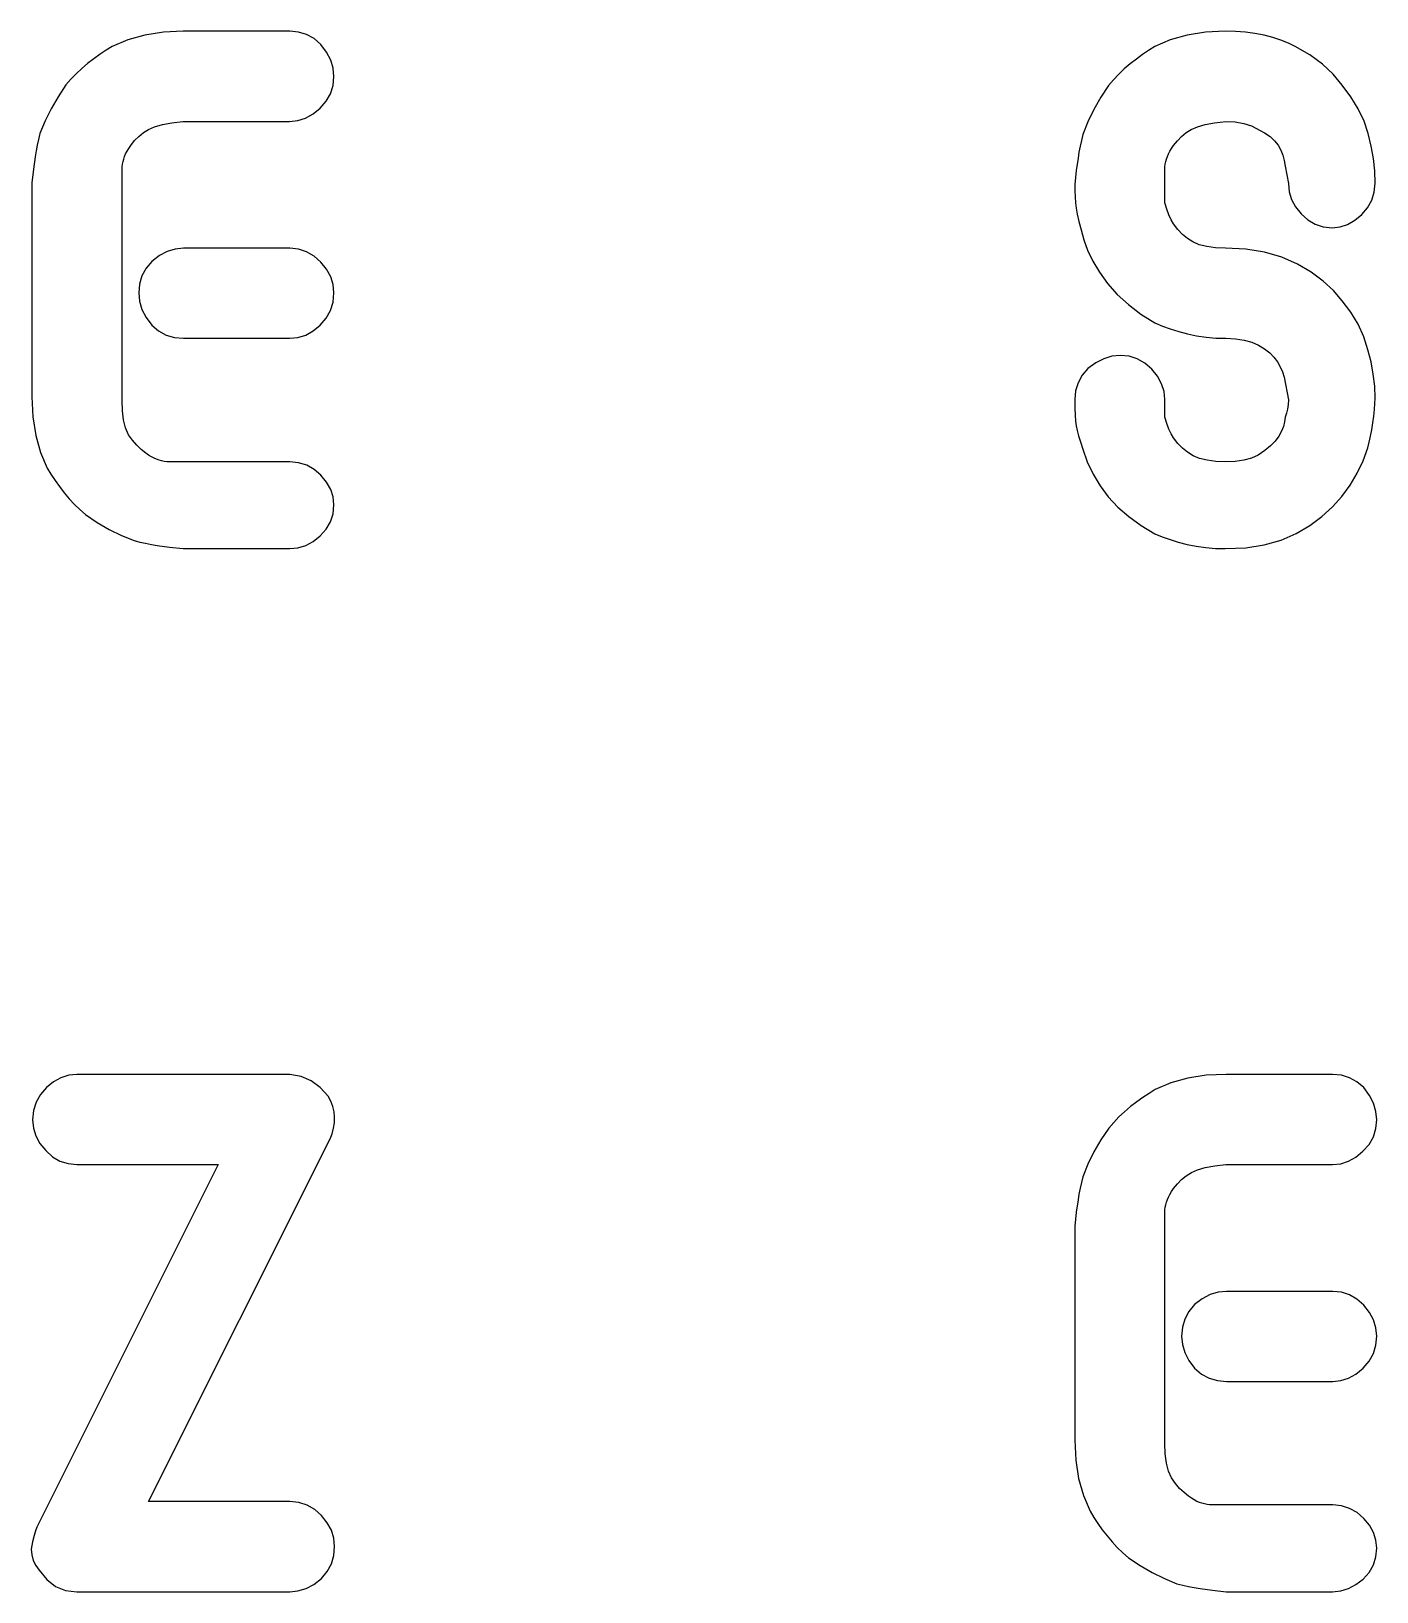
# Model space of a CAD drawing. Header units: metres. Extents: x -3 to 203, y -205 to 5.
# Drawn here: x -3.11 to 22.69, y -24.84 to 5.08 of the extents above; entities that cross this region are included whole.
import ezdxf

# ---------------------------------------------------------------- set-up
doc = ezdxf.new("R2010")
doc.units = ezdxf.units.M

msp = doc.modelspace()

# ---------------------------------------------------------------- linework, layer by layer
for p, q in [((-1.25868, 4.91199), (-1.55711, 4.78424)), ((-0.93236, 5.00323), (-1.25868, 4.91199)), ((-0.57817, 5.058), (-0.93236, 5.00323)), ((-0.19611, 5.07625), (-0.57817, 5.058)), ((1.84587, 5.07625), (-0.19611, 5.07625)), ((2.01331, 5.06042), (1.84587, 5.07625)), ((2.16862, 5.01299), (2.01331, 5.06042)), ((2.31181, 4.93393), (2.16862, 5.01299)), ((2.44287, 4.82324), (2.31181, 4.93393)), ((2.55225, 4.674), (2.44287, 4.82324)), ((18.7311, 4.91031), (18.4339, 4.78125)), ((19.0559, 5.00249), (18.7311, 4.91031)), ((19.4081, 5.0578), (19.0559, 5.00249)), ((19.7879, 5.07625), (19.4081, 5.0578)), ((19.9845, 5.07143), (19.7879, 5.07625)), ((20.1741, 5.05699), (19.9845, 5.07143)), ((20.3569, 5.03293), (20.1741, 5.05699)), ((20.5329, 4.99924), (20.3569, 5.03293)), ((20.6998, 4.95724), (20.5329, 4.99924)), ((20.8546, 4.90724), (20.6998, 4.95724)), ((20.9973, 4.84924), (20.8546, 4.90724)), ((21.1279, 4.78325), (20.9973, 4.84924)), ((-1.91168, 4.54819), (-2.03012, 4.45724)), ((-1.79337, 4.633), (-1.91168, 4.54819)), ((-1.67517, 4.71169), (-1.79337, 4.633)), ((-1.55711, 4.78424), (-1.67517, 4.71169)), ((2.63037, 4.52124), (2.55225, 4.674)), ((2.67725, 4.36499), (2.63037, 4.52124)), ((18.0814, 4.54218), (17.9639, 4.45024)), ((18.1989, 4.62799), (18.0814, 4.54218)), ((18.3164, 4.70769), (18.1989, 4.62799)), ((18.4339, 4.78125), (18.3164, 4.70769)), ((21.4068, 4.62193), (21.1279, 4.78325)), ((21.6494, 4.44499), (21.4068, 4.62193)), ((-2.25212, 4.2605), (-2.35262, 4.15555)), ((-2.14461, 4.36105), (-2.25212, 4.2605)), ((-2.03012, 4.45724), (-2.14461, 4.36105)), ((2.67632, 4.03587), (2.69287, 4.20525)), ((2.69287, 4.20525), (2.67725, 4.36499)), ((17.7434, 4.25224), (17.6433, 4.1465)), ((17.8503, 4.35349), (17.7434, 4.25224)), ((17.9639, 4.45024), (17.8503, 4.35349)), ((21.8557, 4.25243), (21.6494, 4.44499)), ((22.0259, 4.04424), (21.8557, 4.25243)), ((-2.44611, 4.04625), (-2.59737, 3.82112)), ((-2.35262, 4.15555), (-2.44611, 4.04625)), ((2.62662, 3.87874), (2.67632, 4.03587)), ((17.5499, 4.03624), (17.3999, 3.80869)), ((17.6433, 4.1465), (17.5499, 4.03624)), ((22.1973, 3.81856), (22.0259, 4.04424)), ((-2.73111, 3.59074), (-2.84737, 3.35512)), ((-2.59737, 3.82112), (-2.73111, 3.59074)), ((2.29237, 3.49055), (2.42787, 3.60124)), ((2.42787, 3.60124), (2.54381, 3.73387)), ((2.54381, 3.73387), (2.62662, 3.87874)), ((17.3999, 3.80869), (17.2671, 3.57599)), ((22.3384, 3.58849), (22.1973, 3.81856)), ((-2.84737, 3.35512), (-2.94611, 3.11424)), ((-0.59686, 3.2885), (-0.41556, 3.3228)), ((-0.41556, 3.3228), (-0.20212, 3.34824)), ((-0.20212, 3.34824), (1.84387, 3.34824)), ((1.84387, 3.34824), (2.00037, 3.36406)), ((2.00037, 3.36406), (2.14987, 3.4115)), ((2.14987, 3.4115), (2.29237, 3.49055)), ((17.1514, 3.33818), (17.0529, 3.09525)), ((17.2671, 3.57599), (17.1514, 3.33818)), ((19.4009, 3.2885), (19.5819, 3.3228)), ((19.5819, 3.3228), (19.7949, 3.34824)), ((19.7949, 3.34824), (19.9798, 3.33868)), ((19.9798, 3.33868), (20.1454, 3.31)), ((20.1454, 3.31), (20.2917, 3.26218)), ((22.4492, 3.35405), (22.3384, 3.58849)), ((22.5299, 3.11525), (22.4492, 3.35405)), ((-2.97279, 3.00317), (-2.99686, 2.892)), ((-2.94611, 3.11424), (-2.97279, 3.00317)), ((-1.13068, 2.978), (-1.04936, 3.06024)), ((-1.04936, 3.06024), (-0.96018, 3.13199)), ((-0.96018, 3.13199), (-0.86311, 3.19324)), ((-0.86311, 3.19324), (-0.74605, 3.2453)), ((-0.74605, 3.2453), (-0.59686, 3.2885)), ((17.0529, 3.09525), (17.0266, 2.98274)), ((18.8688, 2.97743), (18.9496, 3.06)), ((18.9496, 3.06), (19.0383, 3.13193)), ((19.0383, 3.13193), (19.1349, 3.19324)), ((19.1349, 3.19324), (19.2519, 3.2453)), ((19.2519, 3.2453), (19.4009, 3.2885)), ((20.2917, 3.26218), (20.5417, 3.12968)), ((20.5417, 3.12968), (20.6464, 3.05699)), ((20.6464, 3.05699), (20.7327, 2.97717)), ((22.5872, 2.87518), (22.5299, 3.11525)), ((-3.0183, 2.78069), (-3.03711, 2.66924)), ((-2.99686, 2.892), (-3.0183, 2.78069)), ((-1.32211, 2.67424), (-1.30162, 2.72418)), ((-1.30162, 2.72418), (-1.27512, 2.77599)), ((-1.27512, 2.77599), (-1.24261, 2.82968)), ((-1.24261, 2.82968), (-1.20412, 2.88524)), ((-1.20412, 2.88524), (-1.13068, 2.978)), ((16.9816, 2.75774), (16.9629, 2.64525)), ((17.0029, 2.87024), (16.9816, 2.75774)), ((17.0266, 2.98274), (17.0029, 2.87024)), ((18.6769, 2.67325), (18.6974, 2.72356)), ((18.6974, 2.72356), (18.7241, 2.7755)), ((18.7241, 2.7755), (18.7569, 2.82906)), ((18.7569, 2.82906), (18.7959, 2.88425)), ((18.7959, 2.88425), (18.8688, 2.97743)), ((20.7327, 2.97717), (20.8009, 2.89024)), ((20.8009, 2.89024), (20.8534, 2.79762)), ((20.8534, 2.79762), (20.8929, 2.69974)), ((20.8929, 2.69974), (20.9194, 2.59662)), ((22.6281, 2.63599), (22.5872, 2.87518)), ((-3.06961, 2.4325), (-3.09912, 2.16824)), ((-3.03711, 2.66924), (-3.06961, 2.4325)), ((-1.37111, 2.47824), (-1.36281, 2.52724)), ((-1.37111, -2.00075), (-1.37111, 2.47824)), ((-1.36281, 2.52724), (-1.35187, 2.57625)), ((-1.35187, 2.57625), (-1.3383, 2.62524)), ((-1.3383, 2.62524), (-1.32211, 2.67424)), ((16.9304, 2.40625), (16.9009, 2.13924)), ((16.9629, 2.64525), (16.9304, 2.40625)), ((18.6289, 2.47725), (18.6371, 2.52625)), ((18.6289, 1.78824), (18.6289, 2.47725)), ((18.6371, 2.52625), (18.6479, 2.57524)), ((18.6479, 2.57524), (18.6611, 2.62424)), ((18.6611, 2.62424), (18.6769, 2.67325)), ((20.9194, 2.59662), (20.9329, 2.48824)), ((20.9329, 2.48824), (20.9969, 2.15524)), ((22.6527, 2.39767), (22.6281, 2.63599)), ((22.6609, 2.16025), (22.6527, 2.39767)), ((-3.09912, 2.16824), (-3.09912, -1.93575)), ((16.9009, 2.13924), (16.9026, 2.01581)), ((20.9969, 2.15524), (21.0121, 1.99918)), ((22.6448, 1.99187), (22.6609, 2.16025)), ((16.9026, 2.01581), (16.9076, 1.8985)), ((16.9076, 1.8985), (16.9161, 1.78731)), ((21.0121, 1.99918), (21.0576, 1.84999)), ((21.0576, 1.84999), (21.1336, 1.70769)), ((22.5163, 1.69186), (22.5966, 1.83574)), ((22.5966, 1.83574), (22.6448, 1.99187)), ((16.9161, 1.78731), (16.9279, 1.68224)), ((16.9279, 1.68224), (16.9475, 1.56837)), ((16.9475, 1.56837), (16.9784, 1.42975)), ((18.6651, 1.66261), (18.6289, 1.78824)), ((18.7049, 1.55275), (18.6651, 1.66261)), ((18.7481, 1.45862), (18.7049, 1.55275)), ((21.1336, 1.70769), (21.2399, 1.57224)), ((21.2399, 1.57224), (21.3686, 1.45718)), ((22.272, 1.45042), (22.4039, 1.56024)), ((22.4039, 1.56024), (22.5163, 1.69186)), ((16.9784, 1.42975), (17.0205, 1.26637)), ((17.0205, 1.26637), (17.0739, 1.07825)), ((18.7949, 1.38025), (18.7481, 1.45862)), ((18.8751, 1.27431), (18.7949, 1.38025)), ((18.9639, 1.18149), (18.8751, 1.27431)), ((21.3686, 1.45718), (21.5109, 1.375)), ((21.5109, 1.375), (21.6666, 1.32568)), ((21.6666, 1.32568), (21.8359, 1.30925)), ((21.8359, 1.30925), (21.988, 1.32494)), ((21.988, 1.32494), (22.1334, 1.37199)), ((22.1334, 1.37199), (22.272, 1.45042)), ((-0.34886, 0.90044), (-0.50311, 0.853)), ((-0.19112, 0.91624), (-0.34886, 0.90044)), ((1.84688, 0.91624), (-0.19112, 0.91624)), ((2.01425, 0.89955), (1.84688, 0.91624)), ((2.16937, 0.84949), (2.01425, 0.89955)), ((17.0739, 1.07825), (17.1467, 0.87599)), ((19.0611, 1.10181), (18.9639, 1.18149)), ((19.1669, 1.03525), (19.0611, 1.10181)), ((19.2886, 0.98318), (19.1669, 1.03525)), ((19.4329, 0.946), (19.2886, 0.98318)), ((19.5996, 0.92368), (19.4329, 0.946)), ((19.7889, 0.91624), (19.5996, 0.92368)), ((20.1808, 0.89725), (19.7889, 0.91624)), ((-0.80112, 0.66324), (-0.91049, 0.53062)), ((-0.65387, 0.77393), (-0.80112, 0.66324)), ((-0.50311, 0.853), (-0.65387, 0.77393)), ((2.31224, 0.76605), (2.16937, 0.84949)), ((2.44287, 0.64925), (2.31224, 0.76605)), ((2.55225, 0.51224), (2.44287, 0.64925)), ((17.1467, 0.87599), (17.2471, 0.66924)), ((17.2471, 0.66924), (17.3752, 0.45799)), ((20.5416, 0.84024), (20.1808, 0.89725)), ((20.8713, 0.74524), (20.5416, 0.84024)), ((21.1699, 0.61224), (20.8713, 0.74524)), ((21.4356, 0.45424), (21.1699, 0.61224)), ((-0.98862, 0.38574), (-1.03549, 0.22862)), ((-0.91049, 0.53062), (-0.98862, 0.38574)), ((2.63037, 0.36824), (2.55225, 0.51224)), ((2.67725, 0.21724), (2.63037, 0.36824)), ((17.3752, 0.45799), (17.5309, 0.24225)), ((21.6669, 0.28424), (21.4356, 0.45424)), ((-1.03549, 0.22862), (-1.05112, 0.05925)), ((-1.05112, 0.05925), (-1.03549, -0.10049)), ((2.67638, -0.11624), (2.69287, 0.05925)), ((2.69287, 0.05925), (2.67725, 0.21724)), ((17.5309, 0.24225), (17.7151, 0.03131)), ((17.7151, 0.03131), (17.9279, -0.1655)), ((21.8636, 0.10225), (21.6669, 0.28424)), ((22.0259, -0.09174), (21.8636, 0.10225)), ((-1.03549, -0.10049), (-0.98862, -0.25674)), ((-0.98862, -0.25674), (-0.91049, -0.40948)), ((2.54437, -0.42525), (2.62688, -0.27774)), ((2.62688, -0.27774), (2.67638, -0.11624)), ((17.9279, -0.1655), (18.1691, -0.34818)), ((22.1968, -0.31137), (22.0259, -0.09174)), ((-0.91049, -0.40948), (-0.80112, -0.55875)), ((-0.80112, -0.55875), (-0.66962, -0.66943)), ((2.29387, -0.66943), (2.42888, -0.55875)), ((2.42888, -0.55875), (2.54437, -0.42525)), ((18.1691, -0.34818), (18.4389, -0.51674)), ((18.4389, -0.51674), (18.5817, -0.57718)), ((18.5817, -0.57718), (18.7331, -0.63249)), ((22.3366, -0.54124), (22.1968, -0.31137)), ((22.4453, -0.78137), (22.3366, -0.54124)), ((-0.66962, -0.66943), (-0.52411, -0.74849)), ((-0.52411, -0.74849), (-0.36461, -0.79593)), ((-0.36461, -0.79593), (-0.19112, -0.81174)), ((-0.19112, -0.81174), (1.84688, -0.81174)), ((1.84688, -0.81174), (2.00287, -0.79593)), ((2.00287, -0.79593), (2.15187, -0.74849)), ((2.15187, -0.74849), (2.29387, -0.66943)), ((18.7331, -0.63249), (18.8932, -0.68268)), ((18.8932, -0.68268), (19.0619, -0.72774)), ((19.0619, -0.72774), (19.2379, -0.7645)), ((19.2379, -0.7645), (19.4191, -0.79074)), ((19.4191, -0.79074), (19.6055, -0.80649)), ((19.6055, -0.80649), (19.7969, -0.81174)), ((19.7969, -0.81174), (19.9818, -0.81999)), ((19.9818, -0.81999), (20.1484, -0.84474)), ((20.1484, -0.84474), (20.2968, -0.88599)), ((20.2968, -0.88599), (20.4269, -0.94374)), ((22.5229, -1.03174), (22.4453, -0.78137)), ((17.6121, -1.15536), (17.4559, -1.20224)), ((17.7719, -1.13974), (17.6121, -1.15536)), ((17.9413, -1.15625), (17.7719, -1.13974)), ((18.0984, -1.20575), (17.9413, -1.15625)), ((20.4269, -0.94374), (20.5405, -1.01274)), ((20.5405, -1.01274), (20.6384, -1.08875)), ((20.6384, -1.08875), (20.7205, -1.17174)), ((20.7205, -1.17174), (20.7869, -1.26175)), ((22.5833, -1.26543), (22.5229, -1.03174)), ((17.1539, -1.38974), (17.0432, -1.5208)), ((17.3031, -1.28036), (17.1539, -1.38974)), ((17.4559, -1.20224), (17.3031, -1.28036)), ((18.2433, -1.28824), (18.0984, -1.20575)), ((18.3759, -1.40375), (18.2433, -1.28824)), ((18.4866, -1.53918), (18.3759, -1.40375)), ((20.7869, -1.26175), (20.8402, -1.35649)), ((20.8402, -1.35649), (20.8824, -1.45374)), ((20.8824, -1.45374), (20.9133, -1.5535)), ((22.6264, -1.4975), (22.5833, -1.26543)), ((16.9641, -1.66399), (16.9167, -1.81931)), ((17.0432, -1.5208), (16.9641, -1.66399)), ((18.5656, -1.68149), (18.4866, -1.53918)), ((18.6131, -1.83067), (18.5656, -1.68149)), ((20.9133, -1.5535), (20.9969, -1.98874)), ((22.6523, -1.72794), (22.6264, -1.4975)), ((22.6609, -1.95674), (22.6523, -1.72794)), ((-3.09912, -1.93575), (-3.08086, -2.31837)), ((-1.36336, -2.19987), (-1.37111, -2.00075)), ((16.9167, -1.81931), (16.9009, -1.98674)), ((16.9009, -1.98674), (16.9026, -2.1488)), ((18.6289, -1.98674), (18.6131, -1.83067)), ((18.6289, -2.32074), (18.6289, -1.98674)), ((20.9929, -2.08224), (20.9809, -2.16875)), ((20.9969, -1.98874), (20.9929, -2.08224)), ((22.6504, -2.17949), (22.6582, -2.06418)), ((22.6582, -2.06418), (22.6609, -1.95674)), ((-3.08086, -2.31837), (-3.02611, -2.67325)), ((-1.34012, -2.37624), (-1.36336, -2.19987)), ((-1.30136, -2.52986), (-1.34012, -2.37624)), ((16.9026, -2.1488), (16.9076, -2.28699)), ((16.9076, -2.28699), (16.9161, -2.40131)), ((18.6652, -2.44449), (18.6289, -2.32074)), ((20.9329, -2.32074), (20.9255, -2.41118)), ((20.9609, -2.24825), (20.9329, -2.32074)), ((20.9809, -2.16875), (20.9609, -2.24825)), ((22.6189, -2.43375), (22.6373, -2.30267)), ((22.6373, -2.30267), (22.6504, -2.17949)), ((-3.02611, -2.67325), (-2.93486, -3.00037)), ((-1.24712, -2.66074), (-1.30136, -2.52986)), ((-1.16936, -2.76668), (-1.24712, -2.66074)), ((16.9161, -2.40131), (16.9279, -2.49174)), ((16.9279, -2.49174), (16.9462, -2.57793)), ((16.9462, -2.57793), (16.9731, -2.6805)), ((16.9731, -2.6805), (17.0087, -2.79942)), ((18.7051, -2.55275), (18.6652, -2.44449)), ((18.7487, -2.64549), (18.7051, -2.55275)), ((18.7959, -2.72275), (18.7487, -2.64549)), ((20.8149, -2.68774), (20.7459, -2.78081)), ((20.8665, -2.59468), (20.8149, -2.68774)), ((20.9034, -2.50249), (20.8665, -2.59468)), ((20.9255, -2.41118), (20.9034, -2.50249)), ((22.5495, -2.80237), (22.5744, -2.68724)), ((22.5744, -2.68724), (22.5975, -2.56436)), ((22.5975, -2.56436), (22.6189, -2.43375)), ((-1.08812, -2.86049), (-1.16936, -2.76668)), ((-1.00336, -2.94218), (-1.08812, -2.86049)), ((-0.91512, -3.01175), (-1.00336, -2.94218)), ((17.0087, -2.79942), (17.0529, -2.93474)), ((17.0529, -2.93474), (17.1405, -3.18086)), ((18.8763, -2.8268), (18.7959, -2.72275)), ((18.9654, -2.918), (18.8763, -2.8268)), ((19.0633, -2.99631), (18.9654, -2.918)), ((20.5479, -2.96431), (20.4189, -3.05475)), ((20.6569, -2.87299), (20.5479, -2.96431)), ((20.7459, -2.78081), (20.6569, -2.87299)), ((22.4295, -3.15968), (22.5229, -2.90974)), ((22.5229, -2.90974), (22.5495, -2.80237)), ((-2.93486, -3.00037), (-2.80711, -3.29974)), ((-0.86055, -3.05067), (-0.91512, -3.01175)), ((-0.80786, -3.0835), (-0.86055, -3.05067)), ((-0.75705, -3.11018), (-0.80786, -3.0835)), ((-0.70812, -3.13074), (-0.75705, -3.11018)), ((-0.65961, -3.14693), (-0.70812, -3.13074)), ((-0.61111, -3.16049), (-0.65961, -3.14693)), ((-0.56261, -3.17143), (-0.61111, -3.16049)), ((-0.51411, -3.17975), (-0.56261, -3.17143)), ((1.84987, -3.17975), (-0.51411, -3.17975)), ((2.01637, -3.1958), (1.84987, -3.17975)), ((2.17087, -3.24399), (2.01637, -3.1958)), ((2.31337, -3.32431), (2.17087, -3.24399)), ((17.1405, -3.18086), (17.2514, -3.41524)), ((19.1699, -3.06174), (19.0633, -2.99631)), ((19.2922, -3.11337), (19.1699, -3.06174)), ((19.4371, -3.15024), (19.2922, -3.11337)), ((19.6047, -3.17236), (19.4371, -3.15024)), ((19.7949, -3.17975), (19.6047, -3.17236)), ((19.9798, -3.17194), (19.7949, -3.17975)), ((20.1454, -3.1485), (19.9798, -3.17194)), ((20.2917, -3.10944), (20.1454, -3.1485)), ((20.4189, -3.05475), (20.2917, -3.10944)), ((22.3154, -3.3985), (22.4295, -3.15968)), ((-2.80711, -3.29974), (-2.73462, -3.4178)), ((-2.73462, -3.4178), (-2.65611, -3.536)), ((-2.65611, -3.536), (-2.57161, -3.65431)), ((2.44388, -3.43674), (2.31337, -3.32431)), ((2.55281, -3.56862), (2.44388, -3.43674)), ((2.63062, -3.70724), (2.55281, -3.56862)), ((17.2514, -3.41524), (17.3855, -3.63786)), ((22.1805, -3.62617), (22.3154, -3.3985)), ((-2.57161, -3.65431), (-2.48111, -3.77274)), ((-2.48111, -3.77274), (-2.38499, -3.8873)), ((-2.38499, -3.8873), (-2.28461, -3.995)), ((2.67731, -3.85262), (2.63062, -3.70724)), ((2.69287, -4.00475), (2.67731, -3.85262)), ((17.3855, -3.63786), (17.5429, -3.84874)), ((17.5429, -3.84874), (17.7257, -4.04643)), ((21.8459, -4.04506), (22.0249, -3.84274)), ((22.0249, -3.84274), (22.1805, -3.62617)), ((-2.28461, -3.995), (-2.17999, -4.09581)), ((-2.17999, -4.09581), (-2.07111, -4.18974)), ((2.62688, -4.32974), (2.67638, -4.174)), ((2.67638, -4.174), (2.69287, -4.00475)), ((17.7257, -4.04643), (17.9351, -4.2305)), ((21.6401, -4.23099), (21.8459, -4.04506)), ((-2.07111, -4.18974), (-1.84648, -4.34105)), ((-1.84648, -4.34105), (-1.61661, -4.47499)), ((-1.61661, -4.47499), (-1.38148, -4.59155)), ((2.42888, -4.60074), (2.54437, -4.47198)), ((2.54437, -4.47198), (2.62688, -4.32974)), ((17.9351, -4.2305), (18.1712, -4.40092)), ((18.1712, -4.40092), (18.4339, -4.55774)), ((21.1479, -4.55374), (21.4074, -4.40056)), ((21.4074, -4.40056), (21.6401, -4.23099)), ((-1.38148, -4.59155), (-1.14111, -4.69073)), ((-1.14111, -4.69073), (-1.02968, -4.71742)), ((-1.02968, -4.71742), (-0.91836, -4.74149)), ((-0.91836, -4.74149), (-0.80717, -4.76292)), ((-0.80717, -4.76292), (-0.69611, -4.78174)), ((-0.69611, -4.78174), (-0.46011, -4.81424)), ((2.00194, -4.82855), (2.15112, -4.78299)), ((2.15112, -4.78299), (2.29343, -4.70706)), ((2.29343, -4.70706), (2.42888, -4.60074)), ((18.4339, -4.55774), (18.5762, -4.61624)), ((18.5762, -4.61624), (18.7271, -4.66974)), ((18.7271, -4.66974), (18.8867, -4.71825)), ((18.8867, -4.71825), (19.0549, -4.76175)), ((19.0549, -4.76175), (19.2305, -4.79762)), ((20.1785, -4.82562), (20.5354, -4.77124)), ((20.5354, -4.77124), (20.8585, -4.68062)), ((20.8585, -4.68062), (21.1479, -4.55374)), ((-0.46011, -4.81424), (-0.19611, -4.84375)), ((-0.19611, -4.84375), (1.84587, -4.84375)), ((1.84587, -4.84375), (2.00194, -4.82855)), ((19.2305, -4.79762), (19.4111, -4.82324)), ((19.4111, -4.82324), (19.597, -4.83862)), ((19.597, -4.83862), (19.7879, -4.84375)), ((19.7879, -4.84375), (20.1785, -4.82562)), ((-2.39384, -14.9396), (-2.54303, -14.987)), ((-2.23779, -14.9238), (-2.39384, -14.9396)), ((1.8452, -14.9238), (-2.23779, -14.9238)), ((2.06294, -14.9656), (1.8452, -14.9238)), ((19.4218, -14.942), (19.0676, -14.9968)), ((19.8039, -14.9238), (19.4218, -14.942)), ((21.8459, -14.9238), (19.8039, -14.9238)), ((22.0133, -14.9396), (21.8459, -14.9238)), ((22.1686, -14.987), (22.0133, -14.9396)), ((-2.82079, -15.1768), (-2.93628, -15.3103)), ((-2.68535, -15.0661), (-2.82079, -15.1768)), ((-2.54303, -14.987), (-2.68535, -15.0661)), ((2.25819, -15.049), (2.06294, -14.9656)), ((2.43095, -15.1741), (2.25819, -15.049)), ((2.58119, -15.3408), (2.43095, -15.1741)), ((18.4429, -15.2158), (18.3248, -15.2883)), ((18.7413, -15.088), (18.4429, -15.2158)), ((19.0676, -14.9968), (18.7413, -15.088)), ((22.3118, -15.0661), (22.1686, -14.987)), ((22.4429, -15.1768), (22.3118, -15.0661)), ((22.5522, -15.326), (22.4429, -15.1768)), ((-3.01878, -15.4578), (-3.06828, -15.6193)), ((-2.93628, -15.3103), (-3.01878, -15.4578)), ((2.63588, -15.4386), (2.58119, -15.3408)), ((2.67494, -15.5383), (2.63588, -15.4386)), ((2.69838, -15.6396), (2.67494, -15.5383)), ((17.9699, -15.5428), (17.8554, -15.6389)), ((18.0883, -15.4518), (17.9699, -15.5428)), ((18.2066, -15.367), (18.0883, -15.4518)), ((18.3248, -15.2883), (18.2066, -15.367)), ((22.6304, -15.4788), (22.5522, -15.326)), ((22.6772, -15.635), (22.6304, -15.4788)), ((-3.06828, -15.6193), (-3.08478, -15.7948)), ((-3.08478, -15.7948), (-3.06915, -15.9528)), ((2.68546, -15.958), (2.70102, -15.8521)), ((2.70619, -15.7428), (2.69838, -15.6396)), ((2.70102, -15.8521), (2.70619, -15.7428)), ((17.6474, -15.8445), (17.5539, -15.9538)), ((17.7479, -15.7395), (17.6474, -15.8445)), ((17.8554, -15.6389), (17.7479, -15.7395)), ((22.6763, -15.9641), (22.6929, -15.7948)), ((22.6929, -15.7948), (22.6772, -15.635)), ((-3.06915, -15.9528), (-3.02228, -16.1038)), ((-3.02228, -16.1038), (-2.94415, -16.2478)), ((2.6232, -16.1598), (2.65952, -16.0606)), ((2.65952, -16.0606), (2.68546, -15.958)), ((17.5539, -15.9538), (17.4026, -16.1789)), ((22.5438, -16.2661), (22.6266, -16.1213)), ((22.6266, -16.1213), (22.6763, -15.9641)), ((-2.94415, -16.2478), (-2.83478, -16.3848)), ((-2.83478, -16.3848), (-2.70372, -16.5016)), ((-0.86279, -23.1157), (2.6232, -16.1598)), ((17.2689, -16.4093), (17.1526, -16.6449)), ((17.4026, -16.1789), (17.2689, -16.4093)), ((22.2924, -16.5094), (22.4279, -16.3988)), ((22.4279, -16.3988), (22.5438, -16.2661)), ((0.4702, -16.6518), (-3.00179, -23.6077)), ((-2.70372, -16.5016), (-2.56053, -16.585)), ((-2.56053, -16.585), (-2.40523, -16.6351)), ((-2.40523, -16.6351), (-2.23779, -16.6518)), ((-2.23779, -16.6518), (0.4702, -16.6518)), ((17.1526, -16.6449), (17.0539, -16.8858)), ((19.1369, -16.8068), (19.254, -16.7547)), ((19.254, -16.7547), (19.4031, -16.7115)), ((19.4031, -16.7115), (19.5844, -16.6772)), ((19.5844, -16.6772), (19.7979, -16.6518)), ((19.7979, -16.6518), (21.8439, -16.6518)), ((21.8439, -16.6518), (22.0004, -16.6359)), ((22.0004, -16.6359), (22.1499, -16.5885)), ((22.1499, -16.5885), (22.2924, -16.5094)), ((17.0272, -16.9968), (17.0031, -17.108)), ((17.0539, -16.8858), (17.0272, -16.9968)), ((18.7959, -17.1148), (18.8693, -17.022)), ((18.8693, -17.022), (18.9506, -16.9398)), ((18.9506, -16.9398), (19.0398, -16.868)), ((19.0398, -16.868), (19.1369, -16.8068)), ((16.9629, -17.3308), (16.9304, -17.5675)), ((16.9817, -17.2193), (16.9629, -17.3308)), ((17.0031, -17.108), (16.9817, -17.2193)), ((18.6617, -17.3748), (18.6779, -17.3258)), ((18.6779, -17.3258), (18.6984, -17.2758)), ((18.6984, -17.2758), (18.7249, -17.224)), ((18.7249, -17.224), (18.7574, -17.1703)), ((18.7574, -17.1703), (18.7959, -17.1148)), ((16.9304, -17.5675), (16.9009, -17.8318)), ((18.6289, -17.5218), (18.6372, -17.4728)), ((18.6289, -22.0007), (18.6289, -17.5218)), ((18.6372, -17.4728), (18.6481, -17.4238)), ((18.6481, -17.4238), (18.6617, -17.3748)), ((16.9009, -17.8318), (16.9009, -21.9357)), ((19.4969, -19.147), (19.3461, -19.2261)), ((19.6511, -19.0996), (19.4969, -19.147)), ((19.8089, -19.0838), (19.6511, -19.0996)), ((21.8469, -19.0838), (19.8089, -19.0838)), ((22.0143, -19.1004), (21.8469, -19.0838)), ((22.1694, -19.1505), (22.0143, -19.1004)), ((19.1989, -19.3368), (19.0895, -19.4694)), ((19.3461, -19.2261), (19.1989, -19.3368)), ((22.3122, -19.2339), (22.1694, -19.1505)), ((22.4429, -19.3508), (22.3122, -19.2339)), ((22.5522, -19.4878), (22.4429, -19.3508)), ((19.0114, -19.6143), (18.9645, -19.7714)), ((19.0895, -19.4694), (19.0114, -19.6143)), ((22.6304, -19.6318), (22.5522, -19.4878)), ((22.6772, -19.7828), (22.6304, -19.6318)), ((18.9645, -19.7714), (18.9489, -19.9408)), ((18.9489, -19.9408), (18.9645, -20.1005)), ((22.6764, -20.1162), (22.6929, -19.9408)), ((22.6929, -19.9408), (22.6772, -19.7828)), ((18.9645, -20.1005), (19.0114, -20.2567)), ((19.0114, -20.2567), (19.0895, -20.4095)), ((22.5444, -20.4252), (22.6269, -20.2777)), ((22.6269, -20.2777), (22.6764, -20.1162)), ((19.0895, -20.4095), (19.1989, -20.5587)), ((19.1989, -20.5587), (19.3304, -20.6694)), ((22.2939, -20.6694), (22.4289, -20.5587)), ((22.4289, -20.5587), (22.5444, -20.4252)), ((19.3304, -20.6694), (19.4759, -20.7485)), ((19.4759, -20.7485), (19.6354, -20.7959)), ((19.6354, -20.7959), (19.8089, -20.8117)), ((19.8089, -20.8117), (21.8469, -20.8117)), ((21.8469, -20.8117), (22.0029, -20.7959)), ((22.0029, -20.7959), (22.1519, -20.7485)), ((22.1519, -20.7485), (22.2939, -20.6694)), ((16.9009, -21.9357), (16.9191, -22.3184)), ((18.6366, -22.1999), (18.6289, -22.0007)), ((16.9191, -22.3184), (16.9739, -22.6732)), ((18.6599, -22.3762), (18.6366, -22.1999)), ((18.6986, -22.5299), (18.6599, -22.3762)), ((16.9739, -22.6732), (17.0651, -23.0004)), ((18.7529, -22.6607), (18.6986, -22.5299)), ((18.8306, -22.7667), (18.7529, -22.6607)), ((17.0651, -23.0004), (17.1929, -23.2997)), ((18.9119, -22.8605), (18.8306, -22.7667)), ((18.9966, -22.9422), (18.9119, -22.8605)), ((19.0849, -23.0117), (18.9966, -22.9422)), ((19.1395, -23.0507), (19.0849, -23.0117)), ((1.8452, -23.1157), (-0.86279, -23.1157)), ((2.01877, -23.1324), (1.8452, -23.1157)), ((2.17845, -23.1825), (2.01877, -23.1324)), ((2.32426, -23.2659), (2.17845, -23.1825)), ((2.45619, -23.3827), (2.32426, -23.2659)), ((17.1929, -23.2997), (17.2654, -23.4178)), ((19.1921, -23.0835), (19.1395, -23.0507)), ((19.243, -23.1102), (19.1921, -23.0835)), ((19.2919, -23.1307), (19.243, -23.1102)), ((19.3404, -23.1469), (19.2919, -23.1307)), ((19.3889, -23.1605), (19.3404, -23.1469)), ((19.4374, -23.1714), (19.3889, -23.1605)), ((19.4859, -23.1797), (19.4374, -23.1714)), ((21.8499, -23.1797), (19.4859, -23.1797)), ((22.0164, -23.1958), (21.8499, -23.1797)), ((22.1709, -23.244), (22.0164, -23.1958)), ((22.3134, -23.3243), (22.1709, -23.244)), ((22.4439, -23.4367), (22.3134, -23.3243)), ((-3.00179, -23.6077), (-3.02934, -23.6754)), ((2.56557, -23.5197), (2.45619, -23.3827)), ((2.64369, -23.6637), (2.56557, -23.5197)), ((17.2654, -23.4178), (17.3439, -23.536)), ((17.3439, -23.536), (17.4284, -23.6543)), ((22.5528, -23.5686), (22.4439, -23.4367)), ((22.6306, -23.7072), (22.5528, -23.5686)), ((-3.08485, -23.8839), (-3.11279, -24.0247)), ((-3.05704, -23.7675), (-3.08485, -23.8839)), ((-3.02934, -23.6754), (-3.05704, -23.7675)), ((2.69057, -23.8147), (2.64369, -23.6637)), ((2.70619, -23.9727), (2.69057, -23.8147)), ((17.4284, -23.6543), (17.5189, -23.7727)), ((17.5189, -23.7727), (17.615, -23.8873)), ((17.615, -23.8873), (17.7154, -23.995)), ((22.6773, -23.8526), (22.6306, -23.7072)), ((22.6929, -24.0047), (22.6773, -23.8526)), ((-3.11279, -24.0247), (-3.10323, -24.1384)), ((-3.10323, -24.1384), (-3.07454, -24.2432)), ((2.64369, -24.3097), (2.69057, -24.1482)), ((2.69057, -24.1482), (2.70619, -23.9727)), ((17.7154, -23.995), (17.82, -24.0958)), ((17.82, -24.0958), (17.9289, -24.1897)), ((17.9289, -24.1897), (18.1535, -24.341)), ((22.6269, -24.3297), (22.6764, -24.174)), ((22.6764, -24.174), (22.6929, -24.0047)), ((-3.07454, -24.2432), (-3.02672, -24.3394)), ((-3.02672, -24.3394), (-2.95978, -24.4267)), ((-2.95978, -24.4267), (-2.81566, -24.6092)), ((2.45619, -24.5907), (2.56557, -24.4572)), ((2.56557, -24.4572), (2.64369, -24.3097)), ((18.1535, -24.341), (18.3834, -24.475)), ((18.3834, -24.475), (18.6185, -24.5916)), ((22.4289, -24.6007), (22.5444, -24.472)), ((22.5444, -24.472), (22.6269, -24.3297)), ((-2.81566, -24.6092), (-2.64728, -24.7395)), ((-2.64728, -24.7395), (-2.45467, -24.8177)), ((-2.45467, -24.8177), (-2.23779, -24.8438)), ((1.8452, -24.8438), (2.00301, -24.8279)), ((2.00301, -24.8279), (2.15746, -24.7805)), ((2.15746, -24.7805), (2.30852, -24.7014)), ((2.30852, -24.7014), (2.45619, -24.5907)), ((18.6185, -24.5916), (18.8589, -24.6907)), ((18.8589, -24.6907), (18.9703, -24.7174)), ((18.9703, -24.7174), (19.0816, -24.7415)), ((19.0816, -24.7415), (19.1928, -24.7629)), ((19.1928, -24.7629), (19.3039, -24.7817)), ((19.3039, -24.7817), (19.5399, -24.8142)), ((19.5399, -24.8142), (19.8039, -24.8438)), ((21.8459, -24.8438), (22.0019, -24.8286)), ((22.0019, -24.8286), (22.1511, -24.783)), ((22.1511, -24.783), (22.2934, -24.7071)), ((22.2934, -24.7071), (22.4289, -24.6007)), ((-2.23779, -24.8438), (1.8452, -24.8438)), ((19.8039, -24.8438), (21.8459, -24.8438))]:
    msp.add_line(p, q)

doc.saveas('drawing.dxf')
